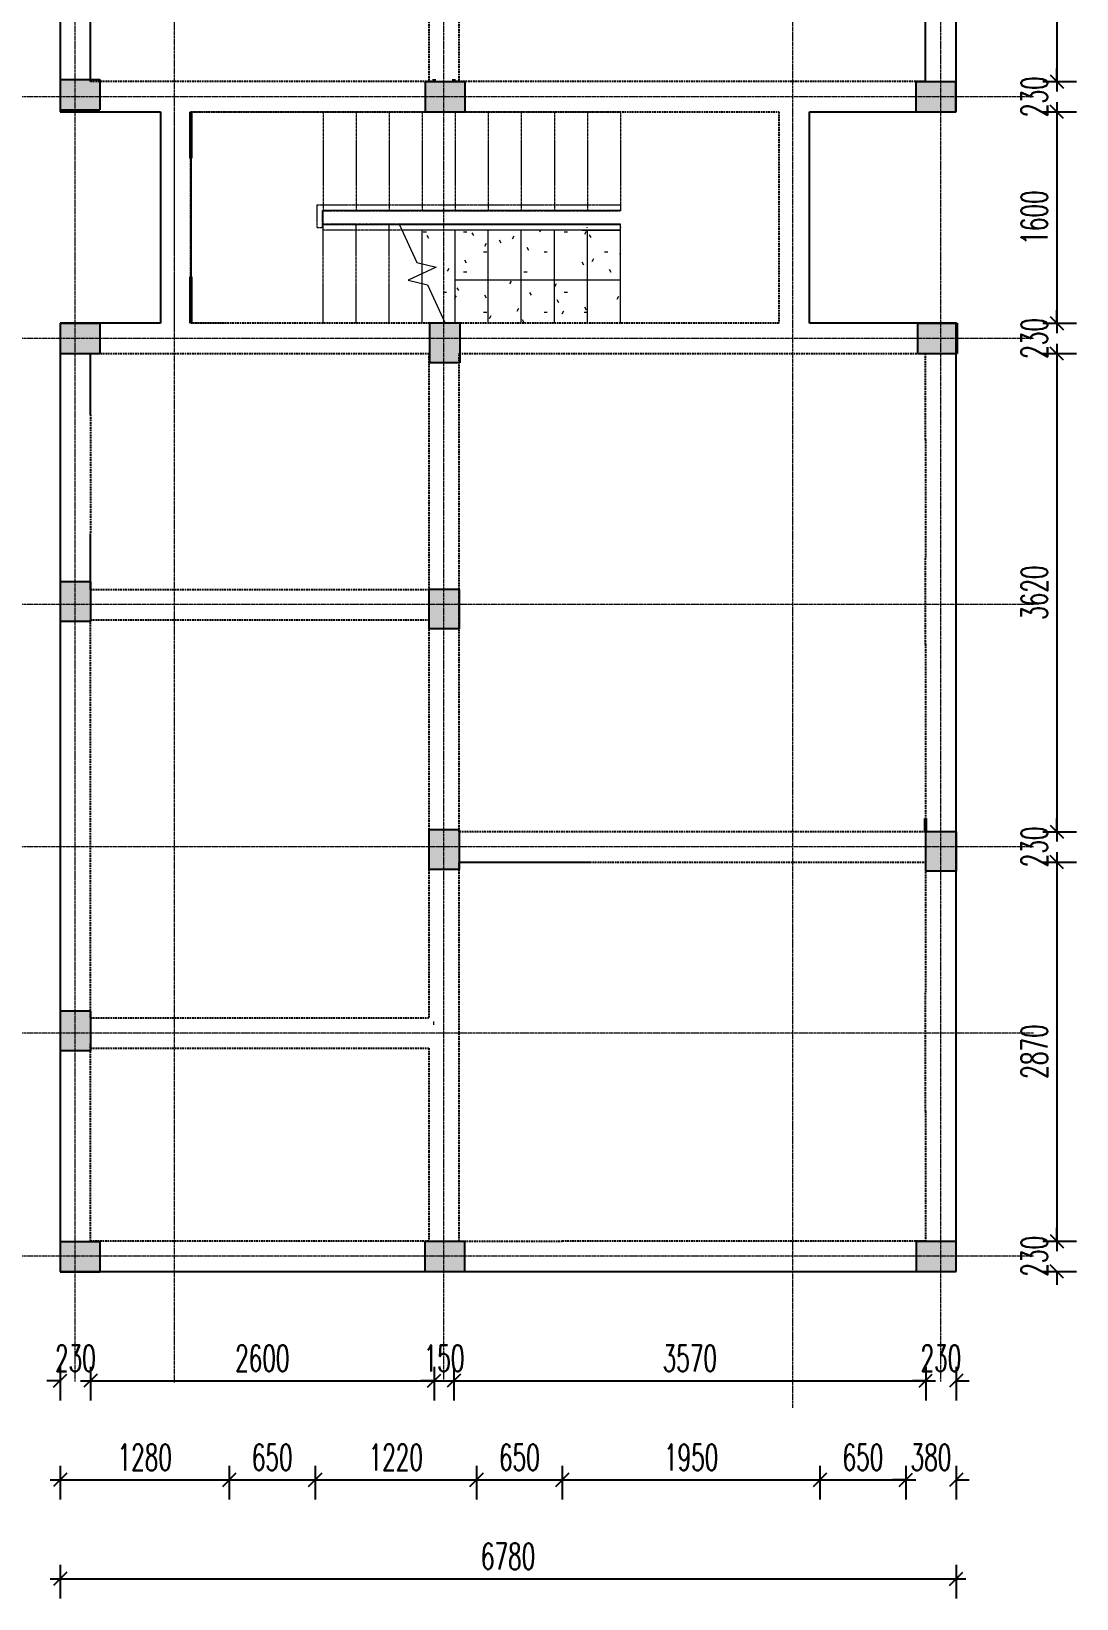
# Model space of a CAD drawing. Header units: millimetres. Extents: x 1577 to 23564, y 1177 to 23746.
# Drawn here: x 6378 to 14288, y 1177 to 13044 of the extents above; entities that cross this region are included whole.
import ezdxf

# ---------------------------------------------------------------- set-up
doc = ezdxf.new("R2010")
doc.units = ezdxf.units.MM
for name, pattern in [('Grid Line', [22.225, 12.7, -3.175, 3.175, -3.175]), ('HIDDEN2', [18.75, 12.5, -6.25]), ('Overhead', [3.96875, 2.38125, -1.5875])]:
    doc.linetypes.add(name, pattern=pattern)
for name, color, linetype, lineweight in [('A-FLOR-HRAL', 11, 'Continuous', 9), ('A-WALL', 5, 'Continuous', 35), ('S-GRID', 1, 'Continuous', 9), ('S-STRS', 31, 'Continuous', 0), ('S-STRS-ANNO', 31, 'Continuous', 0), ('S-STRS-MBND', 31, 'Overhead', 0), ('WALL', 5, 'Continuous', 35)]:
    doc.layers.add(name, color=color, linetype=linetype, lineweight=lineweight)
for name, color, linetype in [('Beam Line', 2, 'HIDDEN2'), ('Rebar Barmark', 8, 'Continuous'), ('UFA- COLUMNS', 5, 'Continuous')]:
    doc.layers.add(name, color=color, linetype=linetype)
doc.styles.add('RomanS', font='romans.shx', dxfattribs={"width": 0.6})
doc.dimstyles.new('SECTION', dxfattribs={"dimscale": 50, "dimtxt": 4, "dimasz": 2, "dimexe": 3, "dimexo": 1.5, "dimgap": 1.4, "dimtad": 1, "dimdec": 0, "dimdsep": 46, "dimtxsty": 'RomanS', "dimblk1": 'OBLIQUE', "dimblk2": 'OBLIQUE', "dimsah": 1, "dimcen": 0, "dimdle": 1.5, "dimclrd": 1, "dimclre": 1, "dimclrt": 2, "dimaunit": 1, "dimadec": 0, "dimazin": 0, "dimtfac": 1, "dimtdec": 0, "dimtix": 1, "dimtofl": 0, "dimtmove": 2, "dimatfit": 3, "dimldrblk": 'OBLIQUE', "dimfxl": 3, "dimtolj": 1, "dimarcsym": 0})
pattern_1 = [(0, (11019.19, 13355.45), (609.6, 152.4), [25.146, -432.054, 25.146, -432.054, -2438.4]), (0, (11019.19, 13355.45), (609.6, 152.4), [-914.4, 25.146, -889.254, 25.146, -432.054, -1066.8]), (0, (11019.19, 13355.45), (609.6, 152.4), [-2286, 25.146, -279.654, 25.146, -736.854]), (120, (11247.79, 13431.65), (-436.782, 451.729), [25.146, -432.054, 25.146, -432.054, -2438.4]), (120, (11247.79, 13431.65), (-436.782, 451.729), [-914.4, 25.146, -889.254, 25.146, -432.054, -1066.8]), (120, (11247.79, 13431.65), (-436.782, 451.729), [-2286, 25.146, -279.654, 25.146, -736.854]), (240, (11323.99, 13736.45), (-172.818, -604.129), [25.146, -432.054, 25.146, -432.054, -2438.4]), (240, (11323.99, 13736.45), (-172.818, -604.129), [-914.4, 25.146, -889.254, 25.146, -432.054, -1066.8]), (240, (11323.99, 13736.45), (-172.818, -604.129), [-2286, 25.146, -279.654, 25.146, -736.854])]

# ---------------------------------------------------------------- blocks, each defined once
blk = doc.blocks.new('Top Rail Type - Top Rail_Internal_-940151-01 - GFL Copy 1')
at = {"layer": 'A-FLOR-HRAL'}
for p, q in [((-183, -1777), (-472, -1777)), ((-472, -1817), (-183, -1817)), ((-434, -1799), (-434, -1795))]:
    blk.add_line(p, q, dxfattribs=at)
at = {"layer": 'A-FLOR-HRAL', "flags": 128}
blk.add_lwpolyline([(-183, -1795), (-183, -1797), (-183, -1799)], dxfattribs=at)
blk = doc.blocks.new('Top Rail Type - Top Rail_Internal_-V1-01 - GFL Copy 1')
at = {"layer": 'A-FLOR-HRAL', "linetype": 'Overhead'}
for p, q in [((-2479, -1626), (-183, -1626)), ((-2479, -1797), (-2479, -1626)), ((-183, -1626), (-183, -1666)), ((-2439, -1666), (-183, -1666)), ((-2439, -1797), (-2439, -1666)), ((-2433, -1817), (-2433, -1777)), ((-1856, -1777), (-2433, -1777)), ((-2479, -1797), (-2439, -1797)), ((-1837, -1817), (-2433, -1817))]:
    blk.add_line(p, q, dxfattribs=at)
at = {"layer": 'A-FLOR-HRAL'}
for p, q in [((-1856, -1777), (-1837, -1817)), ((-183, -1777), (-1856, -1777)), ((-183, -1817), (-183, -1777)), ((-183, -1817), (-1837, -1817))]:
    blk.add_line(p, q, dxfattribs=at)
blk = doc.blocks.new('_OBLIQUE')
at = {"color": 0, "linetype": 'ByBlock'}
blk.add_line((-0.5, -0.5), (0.5, 0.5), dxfattribs=at)
blk = doc.blocks.new('*D111')
at = {"layer": 'DefPoints', "color": 0, "transparency": 16777216}
for p in [(13958, 16284), (13958, 12664), (14138, 12664)]:
    blk.add_point(p, dxfattribs=at)
at = {"layer": 'Rebar Barmark', "color": 1, "lineweight": -2, "transparency": 16777216}
for p, q in [((14033, 16284), (14288, 16284)), ((14138, 16359), (14138, 12589)), ((14033, 12664), (14288, 12664))]:
    blk.add_line(p, q, dxfattribs=at)
at = {"layer": 'Rebar Barmark', "color": 1, "lineweight": -2, "transparency": 16777216, "xscale": 100, "yscale": 100, "zscale": 100}
for p, rotation in [((14138, 16284), 90), ((14138, 12664), 270)]:
    blk.add_blockref('_OBLIQUE', p, dxfattribs=dict(at, rotation=rotation))
at = {"layer": 'Rebar Barmark', "color": 2, "transparency": 16777216, "insert": (13968, 14474), "char_height": 200, "width": 98.31, "attachment_point": 5, "rotation": 90, "style": 'RomanS'}
blk.add_mtext('\\A1;3620', dxfattribs=at)
blk = doc.blocks.new('*D112')
at = {"layer": 'DefPoints', "color": 0, "transparency": 16777216}
for p in [(13958, 12664), (13958, 12434), (14138, 12434)]:
    blk.add_point(p, dxfattribs=at)
at = {"layer": 'Rebar Barmark', "color": 1, "lineweight": -2, "transparency": 16777216}
for p, q in [((14138, 12664), (14138, 12764)), ((14033, 12664), (14288, 12664)), ((14033, 12434), (14288, 12434)), ((14138, 12434), (14138, 12334))]:
    blk.add_line(p, q, dxfattribs=at)
at = {"layer": 'Rebar Barmark', "color": 1, "lineweight": -2, "transparency": 16777216, "xscale": 100, "yscale": 100, "zscale": 100}
for p, rotation in [((14138, 12664), 270), ((14138, 12434), 90)]:
    blk.add_blockref('_OBLIQUE', p, dxfattribs=dict(at, rotation=rotation))
at = {"layer": 'Rebar Barmark', "color": 2, "transparency": 16777216, "insert": (13968, 12549), "char_height": 200, "width": 73.73, "attachment_point": 5, "rotation": 90, "style": 'RomanS'}
blk.add_mtext('\\A1;230', dxfattribs=at)
blk = doc.blocks.new('*D113')
at = {"layer": 'DefPoints', "color": 0, "transparency": 16777216}
for p in [(13958, 12434), (13958, 10834), (14138, 10834)]:
    blk.add_point(p, dxfattribs=at)
at = {"layer": 'Rebar Barmark', "color": 1, "lineweight": -2, "transparency": 16777216}
for p, q in [((14138, 12509), (14138, 10759)), ((14033, 12434), (14288, 12434)), ((14033, 10834), (14288, 10834))]:
    blk.add_line(p, q, dxfattribs=at)
at = {"layer": 'Rebar Barmark', "color": 1, "lineweight": -2, "transparency": 16777216, "xscale": 100, "yscale": 100, "zscale": 100}
for p, rotation in [((14138, 12434), 90), ((14138, 10834), 270)]:
    blk.add_blockref('_OBLIQUE', p, dxfattribs=dict(at, rotation=rotation))
at = {"layer": 'Rebar Barmark', "color": 2, "transparency": 16777216, "insert": (13968, 11634), "char_height": 200, "width": 98.31, "attachment_point": 5, "rotation": 90, "style": 'RomanS'}
blk.add_mtext('\\A1;1600', dxfattribs=at)
blk = doc.blocks.new('*D114')
at = {"layer": 'DefPoints', "color": 0, "transparency": 16777216}
for p in [(13958, 10834), (13958, 10604), (14138, 10604)]:
    blk.add_point(p, dxfattribs=at)
at = {"layer": 'Rebar Barmark', "color": 1, "lineweight": -2, "transparency": 16777216}
for p, q in [((14138, 10834), (14138, 10934)), ((14033, 10834), (14288, 10834)), ((14033, 10604), (14288, 10604)), ((14138, 10604), (14138, 10504))]:
    blk.add_line(p, q, dxfattribs=at)
at = {"layer": 'Rebar Barmark', "color": 1, "lineweight": -2, "transparency": 16777216, "xscale": 100, "yscale": 100, "zscale": 100}
for p, rotation in [((14138, 10834), 270), ((14138, 10604), 90)]:
    blk.add_blockref('_OBLIQUE', p, dxfattribs=dict(at, rotation=rotation))
at = {"layer": 'Rebar Barmark', "color": 2, "transparency": 16777216, "insert": (13968, 10719), "char_height": 200, "width": 73.73, "attachment_point": 5, "rotation": 90, "style": 'RomanS'}
blk.add_mtext('\\A1;230', dxfattribs=at)
blk = doc.blocks.new('*D115')
at = {"layer": 'DefPoints', "color": 0, "transparency": 16777216}
for p in [(13958, 10604), (13958, 6984), (14138, 6984)]:
    blk.add_point(p, dxfattribs=at)
at = {"layer": 'Rebar Barmark', "color": 1, "lineweight": -2, "transparency": 16777216}
for p, q in [((14033, 10604), (14288, 10604)), ((14138, 10679), (14138, 6909)), ((14033, 6984), (14288, 6984))]:
    blk.add_line(p, q, dxfattribs=at)
at = {"layer": 'Rebar Barmark', "color": 1, "lineweight": -2, "transparency": 16777216, "xscale": 100, "yscale": 100, "zscale": 100}
for p, rotation in [((14138, 10604), 90), ((14138, 6984), 270)]:
    blk.add_blockref('_OBLIQUE', p, dxfattribs=dict(at, rotation=rotation))
at = {"layer": 'Rebar Barmark', "color": 2, "transparency": 16777216, "insert": (13968, 8794), "char_height": 200, "width": 98.31, "attachment_point": 5, "rotation": 90, "style": 'RomanS'}
blk.add_mtext('\\A1;3620', dxfattribs=at)
blk = doc.blocks.new('*D116')
at = {"layer": 'DefPoints', "color": 0, "transparency": 16777216}
for p in [(13958, 6984), (13958, 6754), (14138, 6754)]:
    blk.add_point(p, dxfattribs=at)
at = {"layer": 'Rebar Barmark', "color": 1, "lineweight": -2, "transparency": 16777216}
for p, q in [((14138, 6984), (14138, 7084)), ((14033, 6984), (14288, 6984)), ((14033, 6754), (14288, 6754)), ((14138, 6754), (14138, 6654))]:
    blk.add_line(p, q, dxfattribs=at)
at = {"layer": 'Rebar Barmark', "color": 1, "lineweight": -2, "transparency": 16777216, "xscale": 100, "yscale": 100, "zscale": 100}
for p, rotation in [((14138, 6984), 270), ((14138, 6754), 90)]:
    blk.add_blockref('_OBLIQUE', p, dxfattribs=dict(at, rotation=rotation))
at = {"layer": 'Rebar Barmark', "color": 2, "transparency": 16777216, "insert": (13968, 6869), "char_height": 200, "width": 73.73, "attachment_point": 5, "rotation": 90, "style": 'RomanS'}
blk.add_mtext('\\A1;230', dxfattribs=at)
blk = doc.blocks.new('*D117')
at = {"layer": 'DefPoints', "color": 0, "transparency": 16777216}
for p in [(13958, 6754), (13958, 3884), (14138, 3884)]:
    blk.add_point(p, dxfattribs=at)
at = {"layer": 'Rebar Barmark', "color": 1, "lineweight": -2, "transparency": 16777216}
for p, q in [((14138, 6829), (14138, 3809)), ((14033, 6754), (14288, 6754)), ((14033, 3884), (14288, 3884))]:
    blk.add_line(p, q, dxfattribs=at)
at = {"layer": 'Rebar Barmark', "color": 1, "lineweight": -2, "transparency": 16777216, "xscale": 100, "yscale": 100, "zscale": 100}
for p, rotation in [((14138, 6754), 90), ((14138, 3884), 270)]:
    blk.add_blockref('_OBLIQUE', p, dxfattribs=dict(at, rotation=rotation))
at = {"layer": 'Rebar Barmark', "color": 2, "transparency": 16777216, "insert": (13968, 5319), "char_height": 200, "width": 98.31, "attachment_point": 5, "rotation": 90, "style": 'RomanS'}
blk.add_mtext('\\A1;2870', dxfattribs=at)
blk = doc.blocks.new('*D118')
at = {"layer": 'DefPoints', "color": 0, "transparency": 16777216}
for p in [(13958, 3884), (13958, 3654), (14138, 3654)]:
    blk.add_point(p, dxfattribs=at)
at = {"layer": 'Rebar Barmark', "color": 1, "lineweight": -2, "transparency": 16777216}
for p, q in [((14138, 3884), (14138, 3984)), ((14033, 3884), (14288, 3884)), ((14033, 3654), (14288, 3654)), ((14138, 3654), (14138, 3554))]:
    blk.add_line(p, q, dxfattribs=at)
at = {"layer": 'Rebar Barmark', "color": 1, "lineweight": -2, "transparency": 16777216, "xscale": 100, "yscale": 100, "zscale": 100}
for p, rotation in [((14138, 3884), 270), ((14138, 3654), 90)]:
    blk.add_blockref('_OBLIQUE', p, dxfattribs=dict(at, rotation=rotation))
at = {"layer": 'Rebar Barmark', "color": 2, "transparency": 16777216, "insert": (13968, 3769), "char_height": 200, "width": 73.73, "attachment_point": 5, "rotation": 90, "style": 'RomanS'}
blk.add_mtext('\\A1;230', dxfattribs=at)
blk = doc.blocks.new('*D120')
at = {"layer": 'DefPoints', "color": 0, "transparency": 16777216}
for p in [(6596, 3007), (6826, 3007), (6826, 2827)]:
    blk.add_point(p, dxfattribs=at)
at = {"layer": 'Rebar Barmark', "color": 1, "lineweight": -2, "transparency": 16777216}
for p, q in [((6596, 2932), (6596, 2677)), ((6826, 2932), (6826, 2677)), ((6596, 2827), (6496, 2827)), ((6826, 2827), (6926, 2827))]:
    blk.add_line(p, q, dxfattribs=at)
at = {"layer": 'Rebar Barmark', "color": 1, "lineweight": -2, "transparency": 16777216, "xscale": 100, "yscale": 100, "zscale": 100}
blk.add_blockref('_OBLIQUE', (6596, 2827), dxfattribs=at)
at = {"layer": 'Rebar Barmark', "color": 1, "lineweight": -2, "transparency": 16777216, "xscale": 100, "yscale": 100, "zscale": 100, "rotation": 180}
blk.add_blockref('_OBLIQUE', (6826, 2827), dxfattribs=at)
at = {"layer": 'Rebar Barmark', "color": 2, "transparency": 16777216, "insert": (6711, 2997), "char_height": 200, "width": 73.73, "attachment_point": 5, "style": 'RomanS'}
blk.add_mtext('\\A1;230', dxfattribs=at)
blk = doc.blocks.new('*D121')
at = {"layer": 'DefPoints', "color": 0, "transparency": 16777216}
for p in [(6826, 3007), (9426, 3007), (9426, 2827)]:
    blk.add_point(p, dxfattribs=at)
at = {"layer": 'Rebar Barmark', "color": 1, "lineweight": -2, "transparency": 16777216}
for p, q in [((6826, 2932), (6826, 2677)), ((9426, 2932), (9426, 2677)), ((6751, 2827), (9501, 2827))]:
    blk.add_line(p, q, dxfattribs=at)
at = {"layer": 'Rebar Barmark', "color": 1, "lineweight": -2, "transparency": 16777216, "xscale": 100, "yscale": 100, "zscale": 100, "rotation": 180}
blk.add_blockref('_OBLIQUE', (6826, 2827), dxfattribs=at)
at = {"layer": 'Rebar Barmark', "color": 1, "lineweight": -2, "transparency": 16777216, "xscale": 100, "yscale": 100, "zscale": 100}
blk.add_blockref('_OBLIQUE', (9426, 2827), dxfattribs=at)
at = {"layer": 'Rebar Barmark', "color": 2, "transparency": 16777216, "insert": (8126, 2997), "char_height": 200, "width": 98.31, "attachment_point": 5, "style": 'RomanS'}
blk.add_mtext('\\A1;2600', dxfattribs=at)
blk = doc.blocks.new('*D122')
at = {"layer": 'DefPoints', "color": 0, "transparency": 16777216}
for p in [(9426, 3007), (9576, 3007), (9576, 2827)]:
    blk.add_point(p, dxfattribs=at)
at = {"layer": 'Rebar Barmark', "color": 1, "lineweight": -2, "transparency": 16777216}
for p, q in [((9426, 2932), (9426, 2677)), ((9576, 2932), (9576, 2677)), ((9426, 2827), (9326, 2827)), ((9576, 2827), (9676, 2827))]:
    blk.add_line(p, q, dxfattribs=at)
at = {"layer": 'Rebar Barmark', "color": 1, "lineweight": -2, "transparency": 16777216, "xscale": 100, "yscale": 100, "zscale": 100}
blk.add_blockref('_OBLIQUE', (9426, 2827), dxfattribs=at)
at = {"layer": 'Rebar Barmark', "color": 1, "lineweight": -2, "transparency": 16777216, "xscale": 100, "yscale": 100, "zscale": 100, "rotation": 180}
blk.add_blockref('_OBLIQUE', (9576, 2827), dxfattribs=at)
at = {"layer": 'Rebar Barmark', "color": 2, "transparency": 16777216, "insert": (9501, 2997), "char_height": 200, "width": 73.73, "attachment_point": 5, "style": 'RomanS'}
blk.add_mtext('\\A1;150', dxfattribs=at)
blk = doc.blocks.new('*D123')
at = {"layer": 'DefPoints', "color": 0, "transparency": 16777216}
for p in [(9576, 3007), (13146, 3007), (13146, 2827)]:
    blk.add_point(p, dxfattribs=at)
at = {"layer": 'Rebar Barmark', "color": 1, "lineweight": -2, "transparency": 16777216}
for p, q in [((9576, 2932), (9576, 2677)), ((13146, 2932), (13146, 2677)), ((9501, 2827), (13221, 2827))]:
    blk.add_line(p, q, dxfattribs=at)
at = {"layer": 'Rebar Barmark', "color": 1, "lineweight": -2, "transparency": 16777216, "xscale": 100, "yscale": 100, "zscale": 100, "rotation": 180}
blk.add_blockref('_OBLIQUE', (9576, 2827), dxfattribs=at)
at = {"layer": 'Rebar Barmark', "color": 1, "lineweight": -2, "transparency": 16777216, "xscale": 100, "yscale": 100, "zscale": 100}
blk.add_blockref('_OBLIQUE', (13146, 2827), dxfattribs=at)
at = {"layer": 'Rebar Barmark', "color": 2, "transparency": 16777216, "insert": (11361, 2997), "char_height": 200, "width": 98.31, "attachment_point": 5, "style": 'RomanS'}
blk.add_mtext('\\A1;3570', dxfattribs=at)
blk = doc.blocks.new('*D124')
at = {"layer": 'DefPoints', "color": 0, "transparency": 16777216}
for p in [(13146, 3007), (13376, 3007), (13376, 2827)]:
    blk.add_point(p, dxfattribs=at)
at = {"layer": 'Rebar Barmark', "color": 1, "lineweight": -2, "transparency": 16777216}
for p, q in [((13146, 2932), (13146, 2677)), ((13376, 2932), (13376, 2677)), ((13146, 2827), (13046, 2827)), ((13376, 2827), (13476, 2827))]:
    blk.add_line(p, q, dxfattribs=at)
at = {"layer": 'Rebar Barmark', "color": 1, "lineweight": -2, "transparency": 16777216, "xscale": 100, "yscale": 100, "zscale": 100}
blk.add_blockref('_OBLIQUE', (13146, 2827), dxfattribs=at)
at = {"layer": 'Rebar Barmark', "color": 1, "lineweight": -2, "transparency": 16777216, "xscale": 100, "yscale": 100, "zscale": 100, "rotation": 180}
blk.add_blockref('_OBLIQUE', (13376, 2827), dxfattribs=at)
at = {"layer": 'Rebar Barmark', "color": 2, "transparency": 16777216, "insert": (13261, 2997), "char_height": 200, "width": 73.73, "attachment_point": 5, "style": 'RomanS'}
blk.add_mtext('\\A1;230', dxfattribs=at)
blk = doc.blocks.new('*D125')
at = {"layer": 'DefPoints', "color": 0, "transparency": 16777216}
for p in [(6596, 2257), (7876, 2257), (7876, 2077)]:
    blk.add_point(p, dxfattribs=at)
at = {"layer": 'Rebar Barmark', "color": 1, "lineweight": -2, "transparency": 16777216}
for p, q in [((6596, 2182), (6596, 1927)), ((7876, 2182), (7876, 1927)), ((6521, 2077), (7951, 2077))]:
    blk.add_line(p, q, dxfattribs=at)
at = {"layer": 'Rebar Barmark', "color": 1, "lineweight": -2, "transparency": 16777216, "xscale": 100, "yscale": 100, "zscale": 100, "rotation": 180}
blk.add_blockref('_OBLIQUE', (6596, 2077), dxfattribs=at)
at = {"layer": 'Rebar Barmark', "color": 1, "lineweight": -2, "transparency": 16777216, "xscale": 100, "yscale": 100, "zscale": 100}
blk.add_blockref('_OBLIQUE', (7876, 2077), dxfattribs=at)
at = {"layer": 'Rebar Barmark', "color": 2, "transparency": 16777216, "insert": (7236, 2247), "char_height": 200, "width": 98.31, "attachment_point": 5, "style": 'RomanS'}
blk.add_mtext('\\A1;1280', dxfattribs=at)
blk = doc.blocks.new('*D126')
at = {"layer": 'DefPoints', "color": 0, "transparency": 16777216}
for p in [(7876, 2257), (8526, 2257), (8526, 2077)]:
    blk.add_point(p, dxfattribs=at)
at = {"layer": 'Rebar Barmark', "color": 1, "lineweight": -2, "transparency": 16777216}
for p, q in [((7876, 2182), (7876, 1927)), ((8526, 2182), (8526, 1927)), ((7801, 2077), (8601, 2077))]:
    blk.add_line(p, q, dxfattribs=at)
at = {"layer": 'Rebar Barmark', "color": 1, "lineweight": -2, "transparency": 16777216, "xscale": 100, "yscale": 100, "zscale": 100, "rotation": 180}
blk.add_blockref('_OBLIQUE', (7876, 2077), dxfattribs=at)
at = {"layer": 'Rebar Barmark', "color": 1, "lineweight": -2, "transparency": 16777216, "xscale": 100, "yscale": 100, "zscale": 100}
blk.add_blockref('_OBLIQUE', (8526, 2077), dxfattribs=at)
at = {"layer": 'Rebar Barmark', "color": 2, "transparency": 16777216, "insert": (8201, 2247), "char_height": 200, "width": 73.73, "attachment_point": 5, "style": 'RomanS'}
blk.add_mtext('\\A1;650', dxfattribs=at)
blk = doc.blocks.new('*D127')
at = {"layer": 'DefPoints', "color": 0, "transparency": 16777216}
for p in [(8526, 2257), (9746, 2257), (9746, 2077)]:
    blk.add_point(p, dxfattribs=at)
at = {"layer": 'Rebar Barmark', "color": 1, "lineweight": -2, "transparency": 16777216}
for p, q in [((8526, 2182), (8526, 1927)), ((9746, 2182), (9746, 1927)), ((8451, 2077), (9821, 2077))]:
    blk.add_line(p, q, dxfattribs=at)
at = {"layer": 'Rebar Barmark', "color": 1, "lineweight": -2, "transparency": 16777216, "xscale": 100, "yscale": 100, "zscale": 100, "rotation": 180}
blk.add_blockref('_OBLIQUE', (8526, 2077), dxfattribs=at)
at = {"layer": 'Rebar Barmark', "color": 1, "lineweight": -2, "transparency": 16777216, "xscale": 100, "yscale": 100, "zscale": 100}
blk.add_blockref('_OBLIQUE', (9746, 2077), dxfattribs=at)
at = {"layer": 'Rebar Barmark', "color": 2, "transparency": 16777216, "insert": (9136, 2247), "char_height": 200, "width": 98.31, "attachment_point": 5, "style": 'RomanS'}
blk.add_mtext('\\A1;1220', dxfattribs=at)
blk = doc.blocks.new('*D128')
at = {"layer": 'DefPoints', "color": 0, "transparency": 16777216}
for p in [(9746, 2257), (10396, 2257), (10396, 2077)]:
    blk.add_point(p, dxfattribs=at)
at = {"layer": 'Rebar Barmark', "color": 1, "lineweight": -2, "transparency": 16777216}
for p, q in [((9746, 2182), (9746, 1927)), ((10396, 2182), (10396, 1927)), ((9671, 2077), (10471, 2077))]:
    blk.add_line(p, q, dxfattribs=at)
at = {"layer": 'Rebar Barmark', "color": 1, "lineweight": -2, "transparency": 16777216, "xscale": 100, "yscale": 100, "zscale": 100, "rotation": 180}
blk.add_blockref('_OBLIQUE', (9746, 2077), dxfattribs=at)
at = {"layer": 'Rebar Barmark', "color": 1, "lineweight": -2, "transparency": 16777216, "xscale": 100, "yscale": 100, "zscale": 100}
blk.add_blockref('_OBLIQUE', (10396, 2077), dxfattribs=at)
at = {"layer": 'Rebar Barmark', "color": 2, "transparency": 16777216, "insert": (10071, 2247), "char_height": 200, "width": 73.73, "attachment_point": 5, "style": 'RomanS'}
blk.add_mtext('\\A1;650', dxfattribs=at)
blk = doc.blocks.new('*D129')
at = {"layer": 'DefPoints', "color": 0, "transparency": 16777216}
for p in [(10396, 2257), (12346, 2257), (12346, 2077)]:
    blk.add_point(p, dxfattribs=at)
at = {"layer": 'Rebar Barmark', "color": 1, "lineweight": -2, "transparency": 16777216}
for p, q in [((10396, 2182), (10396, 1927)), ((12346, 2182), (12346, 1927)), ((10321, 2077), (12421, 2077))]:
    blk.add_line(p, q, dxfattribs=at)
at = {"layer": 'Rebar Barmark', "color": 1, "lineweight": -2, "transparency": 16777216, "xscale": 100, "yscale": 100, "zscale": 100, "rotation": 180}
blk.add_blockref('_OBLIQUE', (10396, 2077), dxfattribs=at)
at = {"layer": 'Rebar Barmark', "color": 1, "lineweight": -2, "transparency": 16777216, "xscale": 100, "yscale": 100, "zscale": 100}
blk.add_blockref('_OBLIQUE', (12346, 2077), dxfattribs=at)
at = {"layer": 'Rebar Barmark', "color": 2, "transparency": 16777216, "insert": (11371, 2247), "char_height": 200, "width": 98.31, "attachment_point": 5, "style": 'RomanS'}
blk.add_mtext('\\A1;1950', dxfattribs=at)
blk = doc.blocks.new('*D130')
at = {"layer": 'DefPoints', "color": 0, "transparency": 16777216}
for p in [(12346, 2257), (12996, 2257), (12996, 2077)]:
    blk.add_point(p, dxfattribs=at)
at = {"layer": 'Rebar Barmark', "color": 1, "lineweight": -2, "transparency": 16777216}
for p, q in [((12346, 2182), (12346, 1927)), ((12996, 2182), (12996, 1927)), ((12271, 2077), (13071, 2077))]:
    blk.add_line(p, q, dxfattribs=at)
at = {"layer": 'Rebar Barmark', "color": 1, "lineweight": -2, "transparency": 16777216, "xscale": 100, "yscale": 100, "zscale": 100, "rotation": 180}
blk.add_blockref('_OBLIQUE', (12346, 2077), dxfattribs=at)
at = {"layer": 'Rebar Barmark', "color": 1, "lineweight": -2, "transparency": 16777216, "xscale": 100, "yscale": 100, "zscale": 100}
blk.add_blockref('_OBLIQUE', (12996, 2077), dxfattribs=at)
at = {"layer": 'Rebar Barmark', "color": 2, "transparency": 16777216, "insert": (12671, 2247), "char_height": 200, "width": 73.73, "attachment_point": 5, "style": 'RomanS'}
blk.add_mtext('\\A1;650', dxfattribs=at)
blk = doc.blocks.new('*D131')
at = {"layer": 'DefPoints', "color": 0, "transparency": 16777216}
for p in [(12996, 2257), (13376, 2257), (13376, 2077)]:
    blk.add_point(p, dxfattribs=at)
at = {"layer": 'Rebar Barmark', "color": 1, "lineweight": -2, "transparency": 16777216}
for p, q in [((12996, 2182), (12996, 1927)), ((13376, 2182), (13376, 1927)), ((12996, 2077), (12896, 2077)), ((13376, 2077), (13476, 2077))]:
    blk.add_line(p, q, dxfattribs=at)
at = {"layer": 'Rebar Barmark', "color": 1, "lineweight": -2, "transparency": 16777216, "xscale": 100, "yscale": 100, "zscale": 100}
blk.add_blockref('_OBLIQUE', (12996, 2077), dxfattribs=at)
at = {"layer": 'Rebar Barmark', "color": 1, "lineweight": -2, "transparency": 16777216, "xscale": 100, "yscale": 100, "zscale": 100, "rotation": 180}
blk.add_blockref('_OBLIQUE', (13376, 2077), dxfattribs=at)
at = {"layer": 'Rebar Barmark', "color": 2, "transparency": 16777216, "insert": (13186, 2247), "char_height": 200, "width": 73.73, "attachment_point": 5, "style": 'RomanS'}
blk.add_mtext('\\A1;380', dxfattribs=at)
blk = doc.blocks.new('*D132')
at = {"layer": 'DefPoints', "color": 0, "transparency": 16777216}
for p in [(6596, 1507), (13376, 1507), (13376, 1327)]:
    blk.add_point(p, dxfattribs=at)
at = {"layer": 'Rebar Barmark', "color": 1, "lineweight": -2, "transparency": 16777216}
for p, q in [((6596, 1432), (6596, 1177)), ((13376, 1432), (13376, 1177)), ((6521, 1327), (13451, 1327))]:
    blk.add_line(p, q, dxfattribs=at)
at = {"layer": 'Rebar Barmark', "color": 1, "lineweight": -2, "transparency": 16777216, "xscale": 100, "yscale": 100, "zscale": 100, "rotation": 180}
blk.add_blockref('_OBLIQUE', (6596, 1327), dxfattribs=at)
at = {"layer": 'Rebar Barmark', "color": 1, "lineweight": -2, "transparency": 16777216, "xscale": 100, "yscale": 100, "zscale": 100}
blk.add_blockref('_OBLIQUE', (13376, 1327), dxfattribs=at)
at = {"layer": 'Rebar Barmark', "color": 2, "transparency": 16777216, "insert": (9986, 1497), "char_height": 200, "width": 98.31, "attachment_point": 5, "style": 'RomanS'}
blk.add_mtext('\\A1;6780', dxfattribs=at)

msp = doc.modelspace()

# ---------------------------------------------------------------- hatches: boundary and pattern name
at = {"layer": 'S-STRS'}
h = msp.add_hatch(dxfattribs=at)
h.set_pattern_fill('FP_2', color=256, style=0, pattern_type=2)
h.set_pattern_definition(pattern_1)
h.paths.add_polyline_path([(9575.8, 10834.1), (9585.8, 10834.1), (9585.8, 11538.7), (9335.8, 11538.7), (9335.8, 11284.4), (9442, 11258.6), (9335.8, 11209.1), (9335.8, 11133.7), (9375.4, 11124.1), (9510.7, 10834.1)], flags=0)
h.paths.add_polyline_path([(9335.8, 11578.7), (9585.8, 11578.7), (9585.8, 11584.1), (9335.8, 11584.1)], flags=0)
h = msp.add_hatch(dxfattribs=at)
h.set_pattern_fill('FP_2', color=256, style=0, pattern_type=2)
h.set_pattern_definition(pattern_1)
h.paths.add_polyline_path([(9835.8, 10834.1), (9835.8, 11538.7), (9585.8, 11538.7), (9585.8, 10834.1)], flags=0)
h.paths.add_polyline_path([(9585.8, 11578.7), (9835.8, 11578.7), (9835.8, 11584.1), (9585.8, 11584.1)], flags=0)
h = msp.add_hatch(dxfattribs=at)
h.set_pattern_fill('FP_2', color=256, style=0, pattern_type=2)
h.set_pattern_definition(pattern_1)
h.paths.add_polyline_path([(10085.8, 10834.1), (10085.8, 11538.7), (9835.8, 11538.7), (9835.8, 10834.1)], flags=0)
h.paths.add_polyline_path([(9835.8, 11578.7), (10085.8, 11578.7), (10085.8, 11584.1), (9835.8, 11584.1)], flags=0)
h = msp.add_hatch(dxfattribs=at)
h.set_pattern_fill('FP_2', color=256, style=0, pattern_type=2)
h.set_pattern_definition(pattern_1)
h.paths.add_polyline_path([(10335.8, 10834.1), (10335.8, 11538.7), (10085.8, 11538.7), (10085.8, 10834.1), (10160.7, 10834.1)], flags=0)
h.paths.add_polyline_path([(10085.8, 11578.7), (10335.8, 11578.7), (10335.8, 11584.1), (10085.8, 11584.1)], flags=0)
h = msp.add_hatch(dxfattribs=at)
h.set_pattern_fill('FP_2', color=256, style=0, pattern_type=2)
h.set_pattern_definition(pattern_1)
h.paths.add_polyline_path([(10585.8, 10834.1), (10585.8, 11538.7), (10335.8, 11538.7), (10335.8, 10834.1)], flags=0)
h.paths.add_polyline_path([(10515.6, 11578.7), (10585.8, 11578.7), (10585.8, 11584.1), (10335.8, 11584.1), (10335.8, 11578.7)], flags=0)
h = msp.add_hatch(dxfattribs=at)
h.set_pattern_fill('FP_2', color=256, style=0, pattern_type=2)
h.set_pattern_definition(pattern_1)
h.paths.add_polyline_path([(10835.8, 10834.1), (10835.8, 11538.7), (10585.8, 11538.7), (10585.8, 10834.1)], flags=0)
h.paths.add_polyline_path([(10781.7, 11578.7), (10835.8, 11578.7), (10835.8, 11584.1), (10585.8, 11584.1), (10585.8, 11578.7), (10693, 11578.7)], flags=0)
at = {"layer": 'WALL'}
h = msp.add_hatch(color=256, dxfattribs=at)
h.dxf.hatch_style = 1
h.paths.add_polyline_path([(6895.8, 12680.1), (6595.8, 12680.1), (6595.8, 12450.1), (6895.8, 12450.1)])
h = msp.add_hatch(color=256, dxfattribs=at)
h.dxf.hatch_style = 1
h.paths.add_polyline_path([(9658.8, 12664.1), (9358.8, 12664.1), (9358.8, 12434.1), (9658.8, 12434.1)])
h = msp.add_hatch(color=256, dxfattribs=at)
h.dxf.hatch_style = 1
h.paths.add_polyline_path([(13371.1, 12664.1), (13071.1, 12664.1), (13071.1, 12434.1), (13371.1, 12434.1)])
h = msp.add_hatch(color=256, dxfattribs=at)
h.dxf.hatch_style = 1
h.paths.add_polyline_path([(6895.8, 10834.1), (6595.8, 10834.1), (6595.8, 10604.1), (6895.8, 10604.1)])
h = msp.add_hatch(color=256, dxfattribs=at)
h.dxf.hatch_style = 1
h.paths.add_polyline_path([(9620.8, 10534.1), (9620.8, 10834.1), (9390.8, 10834.1), (9390.8, 10534.1)])
h = msp.add_hatch(color=256, dxfattribs=at)
h.dxf.hatch_style = 1
h.paths.add_polyline_path([(13384.2, 10834.1), (13084.2, 10834.1), (13084.2, 10604.1), (13384.2, 10604.1)])
h = msp.add_hatch(color=256, dxfattribs=at)
h.dxf.hatch_style = 1
h.paths.add_polyline_path([(6825.8, 8576.7), (6825.8, 8876.7), (6595.8, 8876.7), (6595.8, 8576.7)])
h = msp.add_hatch(color=256, dxfattribs=at)
h.dxf.hatch_style = 1
h.paths.add_polyline_path([(9615.7, 8519.1), (9615.7, 8819.1), (9385.7, 8819.1), (9385.7, 8519.1)])
h = msp.add_hatch(color=256, dxfattribs=at)
h.dxf.hatch_style = 1
h.paths.add_polyline_path([(9615.8, 6697.4), (9615.8, 6997.4), (9385.8, 6997.4), (9385.8, 6697.4)])
h = msp.add_hatch(color=256, dxfattribs=at)
h.dxf.hatch_style = 1
h.paths.add_polyline_path([(13375.8, 6684.1), (13375.8, 6984.1), (13145.8, 6984.1), (13145.8, 6684.1)])
h = msp.add_hatch(color=256, dxfattribs=at)
h.dxf.hatch_style = 1
h.paths.add_polyline_path([(6825.8, 5325.8), (6825.8, 5625.8), (6595.8, 5625.8), (6595.8, 5325.8)])
h = msp.add_hatch(color=256, dxfattribs=at)
h.dxf.hatch_style = 1
h.paths.add_polyline_path([(6895.8, 3882.1), (6595.8, 3882.1), (6595.8, 3652.1), (6895.8, 3652.1)])
h = msp.add_hatch(color=256, dxfattribs=at)
h.dxf.hatch_style = 1
h.paths.add_polyline_path([(9654.7, 3884.1), (9354.7, 3884.1), (9354.7, 3654.1), (9654.7, 3654.1)])
h = msp.add_hatch(color=256, dxfattribs=at)
h.dxf.hatch_style = 1
h.paths.add_polyline_path([(13375.2, 3884.1), (13075.2, 3884.1), (13075.2, 3654.1), (13375.2, 3654.1)])

# ---------------------------------------------------------------- linework, layer by layer
at = {"layer": 'A-WALL', "lineweight": 50}
for p, q in [((9425.8, 12683.1), (9425.8, 12664.1)), ((9575.8, 12664.1), (9575.8, 12683.1)), ((7585.8, 12084.1), (7585.8, 12434.1)), ((7585.8, 10834.1), (7585.8, 11184.1)), ((13145.8, 7084.1), (13145.8, 6984.1)), ((9425.8, 5534.1), (9419.8, 5534.1))]:
    msp.add_line(p, q, dxfattribs=at)
at = {"layer": 'Beam Line', "transparency": 33554687}
for p, q in [((9615.8, 12673.6), (9615.8, 16284.1)), ((9385.8, 14449.1), (9385.8, 12664.1)), ((9425.8, 12664.1), (6825.8, 12664.1)), ((13145.8, 12664.1), (9575.8, 12664.1)), ((7585.8, 10834.1), (7585.8, 12434.1)), ((7585.8, 12434.1), (12035.8, 12434.1)), ((12035.8, 12434.1), (12035.8, 11834.1)), ((12035.8, 11834.1), (12035.8, 10834.1)), ((12035.8, 10834.1), (7585.8, 10834.1)), ((6825.8, 10604.1), (9385.8, 10604.1)), ((9385.8, 10604.1), (9385.7, 8819.1)), ((9615.8, 10604.1), (13145.8, 10604.1)), ((9615.8, 6984.1), (9615.8, 10604.1)), ((13145.8, 9954.1), (13145.8, 10604.1)), ((6825.8, 10141.6), (6825.8, 9241.6)), ((13145.8, 9954.1), (13145.8, 9054.1)), ((13145.8, 8404.1), (13145.8, 9054.1)), ((6825.8, 8819.1), (9385.8, 8819.1)), ((6825.8, 5574.1), (6825.8, 8589.1)), ((6825.8, 8589.1), (9385.8, 8589.1)), ((9385.8, 8589.1), (9385.8, 5574.1)), ((13145.8, 8404.1), (13145.8, 6984.1)), ((10605.8, 6984.1), (9615.8, 6984.1)), ((13145.8, 6984.1), (10605.8, 6984.1)), ((9615.8, 4564.1), (9615.8, 6754.1)), ((10605.8, 6754.1), (13145.8, 6754.1)), ((13145.8, 6754.1), (13145.8, 5769.1)), ((13145.8, 4869.1), (13145.8, 5769.1)), ((6825.8, 5574.1), (9385.8, 5574.1)), ((6825.8, 3884.1), (6825.8, 5384.1)), ((6825.8, 5344.1), (9385.8, 5344.1)), ((9385.8, 5344.1), (9385.8, 4564.1)), ((13145.8, 4869.1), (13145.8, 3884.1)), ((9385.8, 4564.1), (9385.8, 3884.1)), ((9615.8, 3884.1), (9615.8, 4564.1)), ((9385.8, 3884.1), (6825.8, 3884.1)), ((9615.8, 3884.1), (10395.8, 3884.1)), ((13145.8, 3884.1), (10395.8, 3884.1))]:
    msp.add_line(p, q, dxfattribs=at)
at = {"layer": 'Beam Line', "linetype": 'Continuous', "transparency": 33554687}
for p, q in [((13375.8, 12434.1), (13375.8, 14214.1)), ((13145.8, 12664.1), (13145.8, 13314.1)), ((6595.8, 13126.6), (6595.8, 12434.1)), ((6825.8, 12664.1), (6825.8, 13126.6)), ((6595.8, 12434.1), (7355.8, 12434.1)), ((7355.8, 12434.1), (7355.8, 12084.1)), ((12265.8, 10934.1), (12265.8, 12434.1)), ((12265.8, 12434.1), (13375.8, 12434.1)), ((7355.8, 12084.1), (7355.8, 10834.1)), ((7585.8, 12084.1), (7585.8, 11184.1)), ((12265.8, 10834.1), (12265.8, 10934.1)), ((6595.8, 10834.1), (6595.8, 3654.1)), ((7355.8, 10834.1), (6595.8, 10834.1)), ((13375.8, 10834.1), (12265.8, 10834.1)), ((13375.8, 7984.1), (13375.8, 10834.1)), ((6825.8, 10141.6), (6825.8, 10604.1)), ((6825.8, 8819.1), (6825.8, 9241.6)), ((13375.8, 4869.1), (13375.8, 7984.1)), ((9615.8, 6754.1), (10605.8, 6754.1)), ((13375.8, 3654.1), (13375.8, 4869.1)), ((6595.8, 3654.1), (8525.8, 3654.1)), ((8525.8, 3654.1), (10395.8, 3654.1)), ((10395.8, 3654.1), (13375.8, 3654.1))]:
    msp.add_line(p, q, dxfattribs=at)
at = {"layer": 'S-GRID', "linetype": 'Grid Line'}
for p, q in [((6710.8, 2822), (6710.8, 22771.3)), ((7460.8, 2812.7), (7460.8, 22761.9)), ((9500.8, 2822), (9500.8, 22771.3)), ((13260.8, 2822), (13260.8, 22771.3)), ((12140.8, 2620.8), (12140.8, 22570)), ((13962.6, 12549.1), (2551.6, 12549.1)), ((13962.6, 10719.1), (2551.6, 10719.1)), ((13962.6, 8704.1), (2551.6, 8704.1)), ((13962.6, 6869.1), (2551.6, 6869.1)), ((13962.6, 5459.1), (2551.6, 5459.1)), ((13962.6, 3769.1), (2551.6, 3769.1))]:
    msp.add_line(p, q, dxfattribs=at)
at = {"layer": 'S-STRS'}
for p, q in [((9335.8, 11584.1), (9160.9, 11584.1)), ((9585.8, 11584.1), (9335.8, 11584.1)), ((9335.8, 11578.7), (9335.8, 11584.1)), ((9335.8, 11284.4), (9335.8, 11538.7)), ((9835.8, 11584.1), (9585.8, 11584.1)), ((9585.8, 11578.7), (9585.8, 11584.1)), ((9585.8, 10834.1), (9585.8, 11538.7)), ((10085.8, 11584.1), (9835.8, 11584.1)), ((9835.8, 11578.7), (9835.8, 11584.1)), ((9835.8, 10834.1), (9835.8, 11538.7)), ((10335.8, 11584.1), (10085.8, 11584.1)), ((10085.8, 11578.7), (10085.8, 11584.1)), ((10085.8, 10834.1), (10085.8, 11538.7)), ((10585.8, 11584.1), (10335.8, 11584.1)), ((10335.8, 11578.7), (10335.8, 11584.1)), ((10335.8, 10834.1), (10335.8, 11538.7)), ((10835.8, 11584.1), (10585.8, 11584.1)), ((10585.8, 11578.7), (10585.8, 11584.1)), ((10585.8, 10834.1), (10585.8, 11538.7)), ((10835.8, 11578.7), (10835.8, 11584.1)), ((10835.8, 10834.1), (10835.8, 11538.7)), ((9335.8, 11133.7), (9335.8, 11209.1))]:
    msp.add_line(p, q, dxfattribs=at)
at = {"layer": 'S-STRS', "linetype": 'Overhead'}
for p, q in [((9335.8, 11578.7), (9335.8, 11584.1)), ((9335.8, 11284.4), (9335.8, 11538.7)), ((9585.8, 11578.7), (9585.8, 11584.1)), ((9585.8, 10834.1), (9585.8, 11538.7)), ((9835.8, 11578.7), (9835.8, 11584.1)), ((9835.8, 10834.1), (9835.8, 11538.7)), ((10085.8, 11578.7), (10085.8, 11584.1)), ((10085.8, 10834.1), (10085.8, 11538.7)), ((10335.8, 11578.7), (10335.8, 11584.1)), ((10335.8, 10834.1), (10335.8, 11538.7)), ((10585.8, 11578.7), (10585.8, 11584.1)), ((10585.8, 10834.1), (10585.8, 11538.7)), ((10835.8, 11578.7), (10835.8, 11584.1)), ((10835.8, 10834.1), (10835.8, 11538.7)), ((9335.8, 11133.7), (9335.8, 11209.1))]:
    msp.add_line(p, q, dxfattribs=at)
at = {"layer": 'S-STRS-ANNO'}
for p, q in [((9585.8, 11159.1), (9584.1, 11159.1)), ((9835.8, 11159.1), (9585.8, 11159.1)), ((10085.8, 11159.1), (9835.8, 11159.1)), ((10335.8, 11159.1), (10085.8, 11159.1)), ((10585.8, 11159.1), (10335.8, 11159.1)), ((10835.8, 11159.1), (10585.8, 11159.1))]:
    msp.add_line(p, q, dxfattribs=at)
at = {"layer": 'S-STRS-MBND'}
for p, q in [((7460.8, 10834.1), (7460.8, 12434.1)), ((7585.8, 12434.1), (10835.8, 12434.1)), ((8585.8, 12434.1), (8585.8, 11684.1)), ((8585.8, 12434.1), (8585.8, 11684.1)), ((8835.8, 12434.1), (8835.8, 11684.1)), ((8835.8, 12434.1), (8835.8, 11684.1)), ((9085.8, 12434.1), (9085.8, 11684.1)), ((9085.8, 12434.1), (9085.8, 11684.1)), ((9335.8, 12434.1), (9335.8, 11684.1)), ((9335.8, 12434.1), (9335.8, 11684.1)), ((9585.8, 12434.1), (9585.8, 11684.1)), ((9585.8, 12434.1), (9585.8, 11684.1)), ((9835.8, 12434.1), (9835.8, 11684.1)), ((9835.8, 12434.1), (9835.8, 11684.1)), ((10085.8, 12434.1), (10085.8, 11684.1)), ((10085.8, 12434.1), (10085.8, 11684.1)), ((10335.8, 12434.1), (10335.8, 11684.1)), ((10335.8, 12434.1), (10335.8, 11684.1)), ((10585.8, 12434.1), (10585.8, 11684.1)), ((10585.8, 12434.1), (10585.8, 11684.1)), ((10835.8, 12434.1), (10835.8, 11684.1)), ((8585.8, 11684.1), (10835.8, 11684.1)), ((8585.8, 11584.1), (8585.8, 11684.1)), ((9160.9, 11584.1), (8585.8, 11584.1)), ((8585.8, 10834.1), (8585.8, 11584.1)), ((8585.8, 10834.1), (8585.8, 11584.1)), ((8835.8, 10834.1), (8835.8, 11584.1)), ((8835.8, 10834.1), (8835.8, 11584.1)), ((9085.8, 10834.1), (9085.8, 11584.1)), ((9085.8, 10834.1), (9085.8, 11584.1)), ((9335.8, 11209.1), (9335.8, 11284.4)), ((9335.8, 11209.1), (9335.8, 11284.4)), ((9335.8, 10834.1), (9335.8, 11133.7)), ((9335.8, 10834.1), (9335.8, 11133.7)), ((7851.6, 10834.1), (7585.8, 10834.1))]:
    msp.add_line(p, q, dxfattribs=at)
at = {"layer": 'S-STRS-MBND', "linetype": 'Continuous'}
for p, q in [((9160.9, 11584.1), (9296.2, 11294)), ((9296.2, 11294), (9442, 11258.6)), ((9442, 11258.6), (9229.6, 11159.5)), ((9229.6, 11159.5), (9375.4, 11124.1)), ((9375.4, 11124.1), (9510.7, 10834.1))]:
    msp.add_line(p, q, dxfattribs=at)
at = {"layer": 'UFA- COLUMNS', "color": 2}
for p, q in [((6595.8, 12680.1), (6595.8, 12450.1)), ((6595.8, 12680.1), (6895.8, 12680.1)), ((6895.8, 12680.1), (6895.8, 12450.1)), ((9358.8, 12664.1), (9358.8, 12434.1)), ((9358.8, 12664.1), (9658.8, 12664.1)), ((9658.8, 12664.1), (9658.8, 12434.1)), ((13071.1, 12664.1), (13071.1, 12434.1)), ((13071.1, 12664.1), (13371.1, 12664.1)), ((13371.1, 12664.1), (13371.1, 12434.1)), ((6595.8, 12450.1), (6895.8, 12450.1)), ((9358.8, 12434.1), (9658.8, 12434.1)), ((13071.1, 12434.1), (13371.1, 12434.1)), ((6595.8, 10834.1), (6595.8, 10604.1)), ((6595.8, 10834.1), (6895.8, 10834.1)), ((6895.8, 10834.1), (6895.8, 10604.1)), ((9620.8, 10834.1), (9390.8, 10834.1)), ((9390.8, 10834.1), (9390.8, 10534.1)), ((9620.8, 10834.1), (9620.8, 10534.1)), ((13084.2, 10834.1), (13084.2, 10604.1)), ((13084.2, 10834.1), (13384.2, 10834.1)), ((13384.2, 10834.1), (13384.2, 10604.1)), ((6595.8, 10604.1), (6895.8, 10604.1)), ((13084.2, 10604.1), (13384.2, 10604.1)), ((9620.8, 10534.1), (9390.8, 10534.1)), ((6825.8, 8876.7), (6595.8, 8876.7)), ((6595.8, 8876.7), (6595.8, 8576.7)), ((6825.8, 8876.7), (6825.8, 8576.7)), ((9615.7, 8819.1), (9385.7, 8819.1)), ((9385.7, 8819.1), (9385.7, 8519.1)), ((9615.7, 8819.1), (9615.7, 8519.1)), ((6825.8, 8576.7), (6595.8, 8576.7)), ((9615.7, 8519.1), (9385.7, 8519.1)), ((9615.8, 6997.4), (9385.8, 6997.4)), ((9385.8, 6997.4), (9385.8, 6697.4)), ((9615.8, 6997.4), (9615.8, 6697.4)), ((13375.8, 6984.1), (13145.8, 6984.1)), ((13145.8, 6984.1), (13145.8, 6684.1)), ((13375.8, 6984.1), (13375.8, 6684.1)), ((9615.8, 6697.4), (9385.8, 6697.4)), ((13375.8, 6684.1), (13145.8, 6684.1)), ((6825.8, 5625.8), (6595.8, 5625.8)), ((6595.8, 5625.8), (6595.8, 5325.8)), ((6825.8, 5625.8), (6825.8, 5325.8)), ((6825.8, 5325.8), (6595.8, 5325.8)), ((6595.8, 3882.1), (6595.8, 3652.1)), ((6595.8, 3882.1), (6895.8, 3882.1)), ((6895.8, 3882.1), (6895.8, 3652.1)), ((9354.7, 3884.1), (9354.7, 3654.1)), ((9354.7, 3884.1), (9654.7, 3884.1)), ((9654.7, 3884.1), (9654.7, 3654.1)), ((13075.2, 3884.1), (13075.2, 3654.1)), ((13075.2, 3884.1), (13375.2, 3884.1)), ((13375.2, 3884.1), (13375.2, 3654.1)), ((6595.8, 3652.1), (6895.8, 3652.1)), ((9354.7, 3654.1), (9654.7, 3654.1)), ((13075.2, 3654.1), (13375.2, 3654.1))]:
    msp.add_line(p, q, dxfattribs=at)

# ---------------------------------------------------------------- block references
at = {"layer": 'A-FLOR-HRAL'}
for name in ['Top Rail Type - Top Rail_Internal_-V1-01 - GFL Copy 1', 'Top Rail Type - Top Rail_Internal_-940151-01 - GFL Copy 1']:
    msp.add_blockref(name, (11019.2, 13355.4), dxfattribs=at)

# ---------------------------------------------------------------- dimensions: what is measured, and where the dimension line sits
at = {"layer": 'Rebar Barmark'}
for base, p1, p2, picture, middle in [((14138.4, 12664.1), (13958.4, 16284.1), (13958.4, 12664.1), '*D111', (13968.4, 14474.1)), ((14138.4, 12434.1), (13958.4, 12664.1), (13958.4, 12434.1), '*D112', (13968.4, 12549.1)), ((14138.4, 10834.1), (13958.4, 12434.1), (13958.4, 10834.1), '*D113', (13968.4, 11634.1)), ((14138.4, 10604.1), (13958.4, 10834.1), (13958.4, 10604.1), '*D114', (13968.4, 10719.1)), ((14138.4, 6984.1), (13958.4, 10604.1), (13958.4, 6984.1), '*D115', (13968.4, 8794.1)), ((14138.4, 6754.1), (13958.4, 6984.1), (13958.4, 6754.1), '*D116', (13968.4, 6869.1)), ((14138.4, 3884.1), (13958.4, 6754.1), (13958.4, 3884.1), '*D117', (13968.4, 5319.1)), ((14138.4, 3654.1), (13958.4, 3884.1), (13958.4, 3654.1), '*D118', (13968.4, 3769.1))]:
    dim = msp.add_linear_dim(base=base, p1=p1, p2=p2, angle=90, dimstyle='SECTION', dxfattribs=at)
    dim.commit()
    dim.dimension.update_dxf_attribs({"geometry": picture, "text_midpoint": middle})
for base, p1, p2, picture, middle in [((6825.8, 2826.9), (6595.8, 3006.9), (6825.8, 3006.9), '*D120', (6710.8, 2996.9)), ((9425.8, 2826.9), (6825.8, 3006.9), (9425.8, 3006.9), '*D121', (8125.8, 2996.9)), ((9575.8, 2826.9), (9425.8, 3006.9), (9575.8, 3006.9), '*D122', (9500.8, 2996.9)), ((13145.8, 2826.9), (9575.8, 3006.9), (13145.8, 3006.9), '*D123', (11360.8, 2996.9)), ((13375.8, 2826.9), (13145.8, 3006.9), (13375.8, 3006.9), '*D124', (13260.8, 2996.9)), ((7875.8, 2076.9), (6595.8, 2256.9), (7875.8, 2256.9), '*D125', (7235.8, 2246.9)), ((8525.8, 2076.9), (7875.8, 2256.9), (8525.8, 2256.9), '*D126', (8200.8, 2246.9)), ((9745.8, 2076.9), (8525.8, 2256.9), (9745.8, 2256.9), '*D127', (9135.8, 2246.9)), ((10395.8, 2076.9), (9745.8, 2256.9), (10395.8, 2256.9), '*D128', (10070.8, 2246.9)), ((12345.8, 2076.9), (10395.8, 2256.9), (12345.8, 2256.9), '*D129', (11370.8, 2246.9)), ((12995.8, 2076.9), (12345.8, 2256.9), (12995.8, 2256.9), '*D130', (12670.8, 2246.9)), ((13375.8, 2076.9), (12995.8, 2256.9), (13375.8, 2256.9), '*D131', (13185.8, 2246.9)), ((13375.8, 1326.9), (6595.8, 1506.9), (13375.8, 1506.9), '*D132', (9985.8, 1496.9))]:
    dim = msp.add_linear_dim(base=base, p1=p1, p2=p2, dimstyle='SECTION', dxfattribs=at)
    dim.commit()
    dim.dimension.update_dxf_attribs({"geometry": picture, "text_midpoint": middle})

doc.saveas('drawing.dxf')
